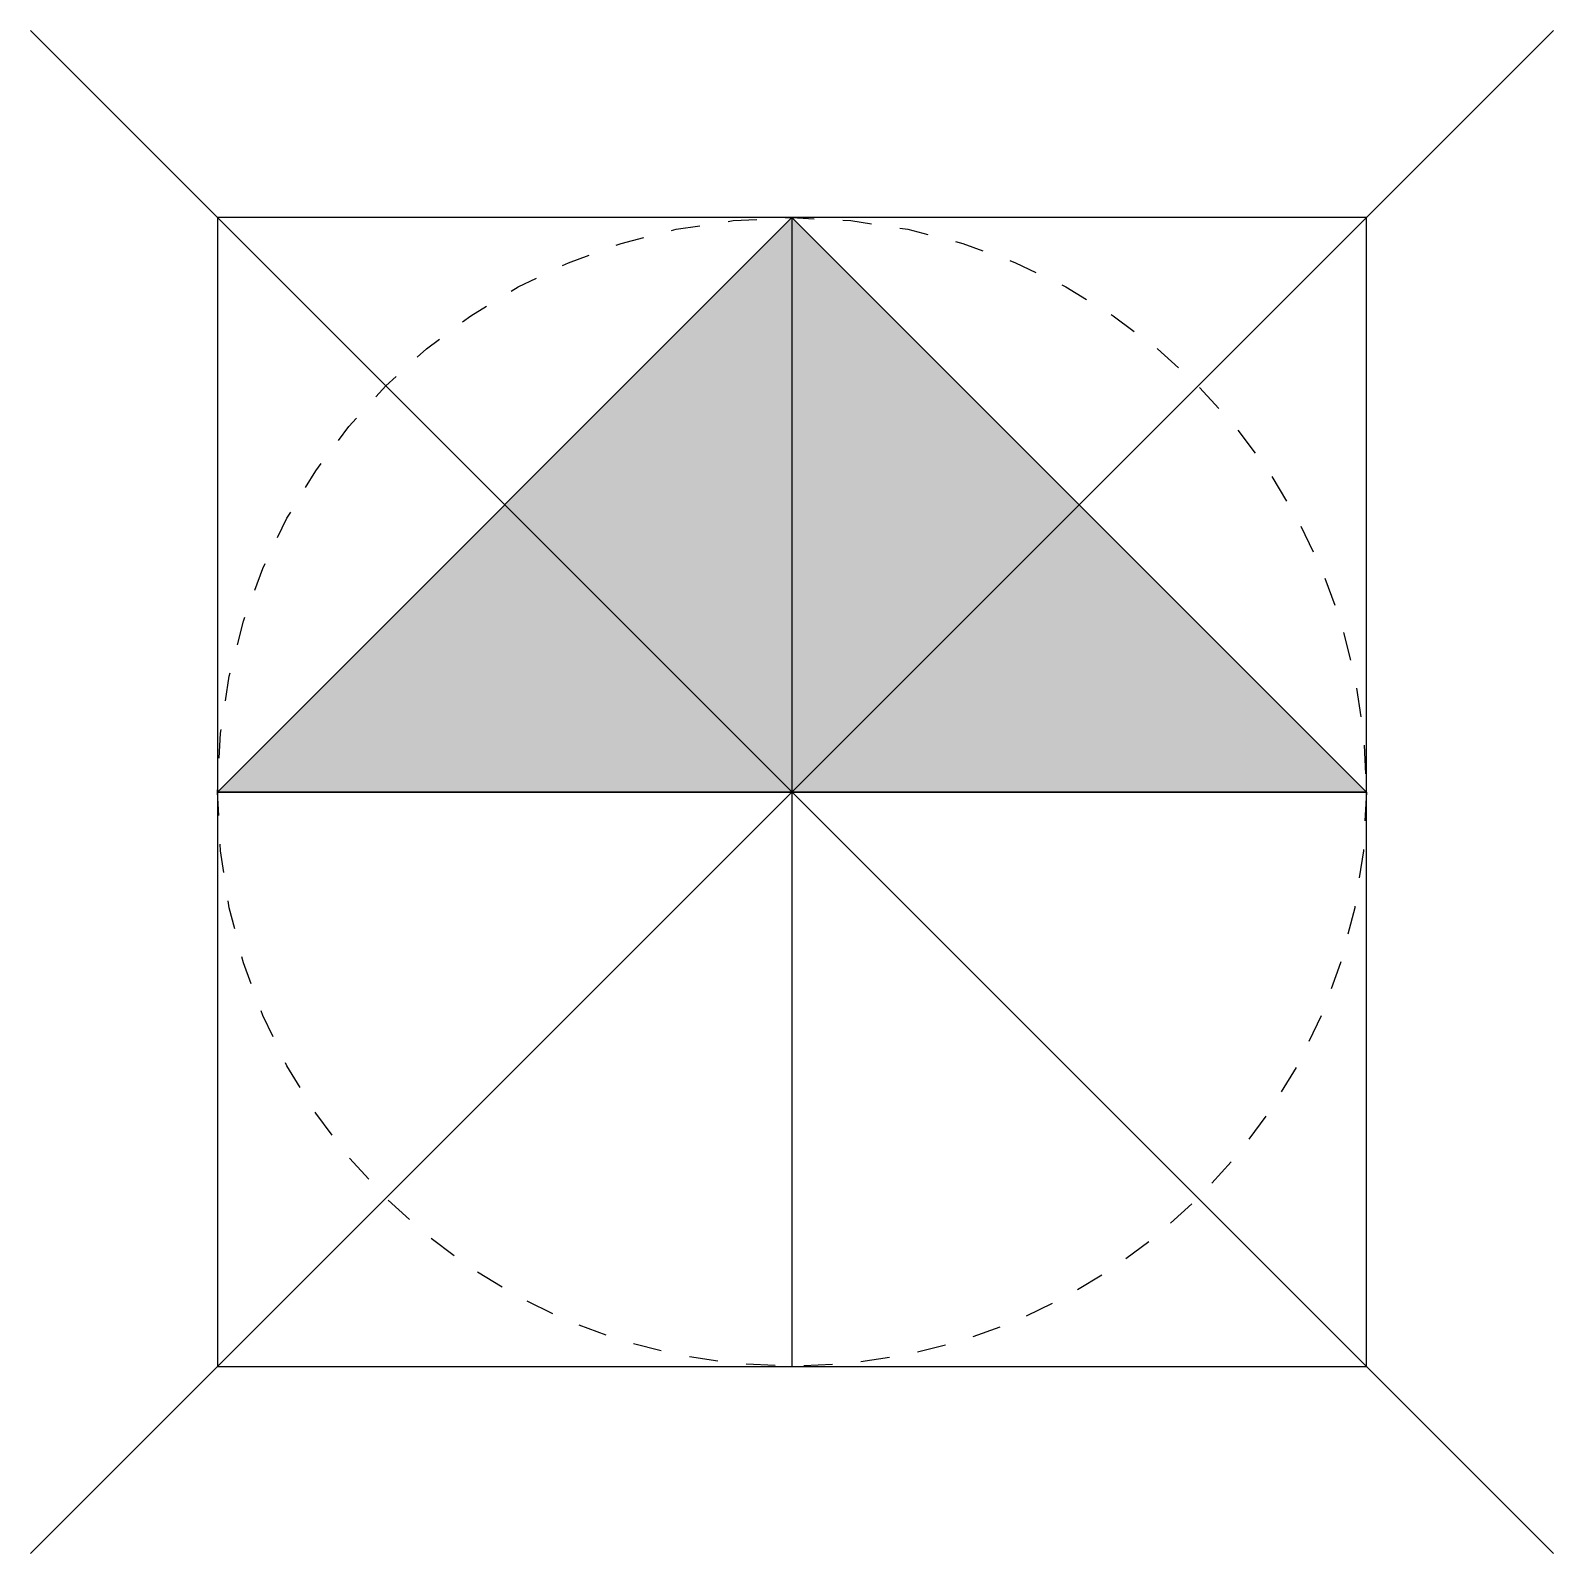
# Model space of a CAD drawing. Extents: x -2.65 to 2.65, y -2.65 to 2.65.
import ezdxf

# ---------------------------------------------------------------- set-up
doc = ezdxf.new("R2010")
doc.units = 0
doc.header["$LTSCALE"] = 0.2
doc.linetypes.add('HIDDENX2', pattern=[0.75, 0.5, -0.25])

msp = doc.modelspace()

# ---------------------------------------------------------------- hatches: boundary and pattern name
at = {"ltscale": 0.1}
msp.add_hatch(color=256, dxfattribs=at).paths.add_polyline_path([(0, 2), (-2, 0), (2, 0)])

# ---------------------------------------------------------------- linework, layer by layer
for p, q in [((0, 2), (-2, 0)), ((0, 2), (0, -2)), ((0, 2), (2, 0)), ((2, 0), (-2, 0))]:
    msp.add_line(p, q, dxfattribs=at)
at = {"ltscale": 0.1, "flags": 128}
for points in [[(-2.6517, 2.6517), (2.6517, -2.6517)], [(2.6517, 2.6517), (-2.6517, -2.6517)]]:
    msp.add_lwpolyline(points, dxfattribs=at)
at = {"lineweight": -3, "flags": 128}
msp.add_lwpolyline([(-2, -2), (2, -2), (2, 2), (-2, 2)], close=True, dxfattribs=at)
at = {"ltscale": 0.1, "flags": 128}
msp.add_lwpolyline([(0, 2), (-2, 0), (2, 0)], close=True, dxfattribs=at)
at = {"linetype": 'HIDDENX2', "lineweight": -3, "ltscale": 0.25}
msp.add_circle((0, 0), 2, dxfattribs=at)

doc.saveas('drawing.dxf')
